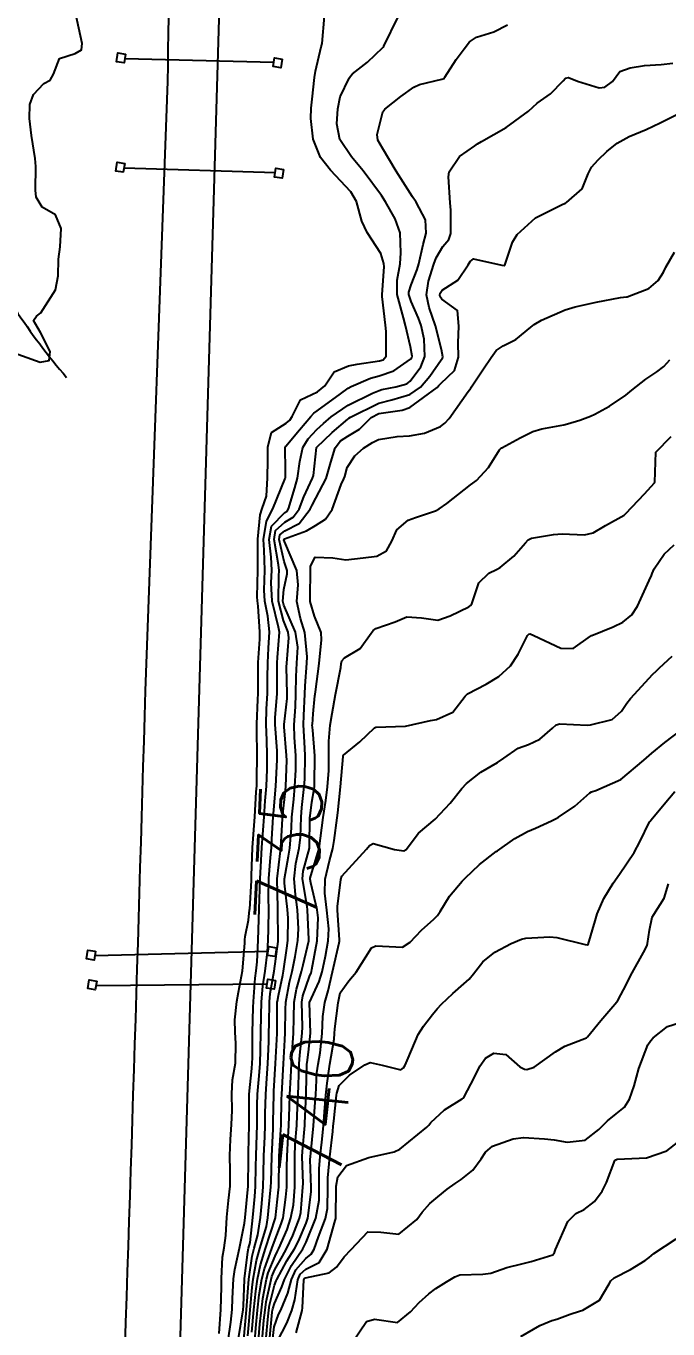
# Model space of a CAD drawing. Header units: metres. Extents: x 318500 to 325275, y 7408834 to 7428799.
# Drawn here: x 320214.7 to 320256.3, y 7413129 to 7413213.5 of the extents above; entities that cross this region are included whole.
import ezdxf
from ezdxf.enums import TextEntityAlignment as Align

# ---------------------------------------------------------------- set-up
doc = ezdxf.new("R2010")
doc.units = ezdxf.units.M
doc.header["$MEASUREMENT"] = 0
for name, color, linetype in [('Cotas', 45, 'Continuous'), ('Curvas de Nivel 1m', 11, 'Continuous'), ('Curvas de Nivel 5m', 15, 'Continuous'), ('Linha Férrea', 20, 'Continuous'), ('Pórticos', 45, 'Continuous'), ('Vias Secundárias', 230, 'Continuous')]:
    doc.layers.add(name, color=color, linetype=linetype)
doc.styles.add('Style-STANDARD', font='STANDARD.shx')

msp = doc.modelspace()

# ---------------------------------------------------------------- linework, layer by layer
at = {"layer": 'Curvas de Nivel 1m', "flags": 128}
for points, elevation in [([(320227.248, 7413128.697), (320227.358, 7413130.252), (320227.394, 7413131.699), (320227.407, 7413132.252), (320227.475, 7413133.646), (320227.57, 7413134.25), (320227.692, 7413135.052), (320227.75, 7413136.247), (320227.847, 7413137.315), (320227.957, 7413138.245), (320227.959, 7413139.23), (320227.949, 7413140.245), (320227.995, 7413141.27), (320228.056, 7413142.244), (320228.083, 7413143.154), (320228.063, 7413144.244), (320228.124, 7413145.143), (320228.304, 7413146.241), (320228.329, 7413147.517), (320228.278, 7413148.242), (320228.275, 7413149.039), (320228.392, 7413150.24), (320228.502, 7413150.836), (320228.773, 7413152.235), (320228.92, 7413154.015), (320228.916, 7413154.233), (320228.93, 7413154.446), (320229.159, 7413155.508), (320229.221, 7413156.177), (320229.229, 7413156.229), (320229.343, 7413158.083), (320229.35, 7413158.228), (320229.356, 7413158.382), (320229.412, 7413160.227), (320229.537, 7413161.934), (320229.557, 7413162.225), (320229.657, 7413163.842), (320229.684, 7413164.224), (320229.702, 7413164.641), (320229.718, 7413166.224), (320229.694, 7413167.854), (320229.694, 7413168.225), (320229.753, 7413169.825), (320229.772, 7413170.224), (320229.777, 7413170.637), (320229.788, 7413172.224), (320229.88, 7413173.745), (320229.897, 7413174.223), (320229.78, 7413175.88), (320229.727, 7413176.226), (320229.709, 7413176.492), (320229.747, 7413178.226), (320229.757, 7413179.955), (320229.755, 7413180.226), (320229.916, 7413181.822), (320230.048, 7413182.222), (320230.327, 7413183.017), (320230.393, 7413184.217), (320230.416, 7413185.358), (320230.411, 7413186.217), (320230.648, 7413187.151), (320231.594, 7413187.769), (320231.839, 7413187.955), (320231.978, 7413188.196), (320232.527, 7413189.275), (320233.616, 7413189.798), (320234.102, 7413190.173), (320234.714, 7413191.084), (320235.64, 7413191.487), (320236.196, 7413191.587), (320237.645, 7413191.801), (320237.889, 7413191.875), (320238.089, 7413192.116), (320238.088, 7413193.702), (320238.038, 7413194.116), (320237.829, 7413195.988), (320237.829, 7413196.119), (320237.94, 7413197.904), (320237.937, 7413198.118), (320237.74, 7413198.769), (320236.846, 7413200.134), (320236.493, 7413200.869), (320236.147, 7413202.146), (320235.789, 7413202.775), (320234.459, 7413204.17), (320233.822, 7413204.997), (320233.34, 7413206.187), (320233.2, 7413207.536), (320233.22, 7413208.19), (320233.271, 7413208.787), (320233.429, 7413210.187), (320233.49, 7413210.592), (320233.872, 7413212.181), (320233.922, 7413212.403), (320234.084, 7413214.178)], 731), ([(320227.837, 7413128.244), (320228.001, 7413129.431), (320228.087, 7413130.241), (320228.116, 7413130.956), (320228.182, 7413132.24), (320228.255, 7413132.843), (320228.575, 7413134.235), (320228.896, 7413135.854), (320228.942, 7413136.229), (320229.113, 7413138.042), (320229.123, 7413138.227), (320229.141, 7413140.044), (320229.147, 7413140.227), (320229.152, 7413140.417), (320229.198, 7413142.227), (320229.19, 7413144.044), (320229.199, 7413144.227), (320229.366, 7413145.895), (320229.392, 7413146.225), (320229.402, 7413146.583), (320229.412, 7413148.225), (320229.453, 7413149.856), (320229.469, 7413150.224), (320229.587, 7413151.749), (320229.647, 7413152.222), (320229.708, 7413152.803), (320229.768, 7413154.221), (320229.824, 7413155.556), (320229.851, 7413156.22), (320229.887, 7413157.522), (320229.908, 7413158.219), (320229.954, 7413158.965), (320230.027, 7413160.218), (320230.102, 7413161.352), (320230.159, 7413162.216), (320230.232, 7413163.249), (320230.309, 7413164.215), (320230.355, 7413165.278), (320230.367, 7413166.214), (320230.338, 7413167.191), (320230.3, 7413168.215), (320230.327, 7413169.234), (320230.39, 7413170.215), (320230.394, 7413171.238), (320230.4, 7413172.215), (320230.455, 7413173.153), (320230.514, 7413174.213), (320230.396, 7413175.245), (320230.207, 7413176.218), (320230.163, 7413176.935), (320230.21, 7413178.219), (320230.177, 7413179.522), (320230.132, 7413180.22), (320230.319, 7413181.406), (320230.72, 7413182.212), (320231.54, 7413184.161), (320231.547, 7413184.193), (320231.547, 7413184.7), (320231.534, 7413186.201), (320231.544, 7413186.227), (320231.571, 7413186.268), (320232.453, 7413187.326), (320233.19, 7413188.184), (320233.386, 7413188.399), (320233.604, 7413188.561), (320235.113, 7413189.656), (320235.619, 7413190.026), (320235.819, 7413190.147), (320237.066, 7413190.691), (320237.631, 7413190.841), (320238.58, 7413191.166), (320239.647, 7413191.92), (320239.732, 7413192.016), (320239.755, 7413192.098), (320239.659, 7413192.708), (320239.341, 7413194.103), (320239.202, 7413194.587), (320238.794, 7413196.109), (320238.789, 7413197.034), (320238.978, 7413198.108), (320239.029, 7413198.819), (320238.991, 7413200.108), (320238.669, 7413201.011), (320238.035, 7413202.126), (320237.786, 7413202.524), (320236.594, 7413204.142), (320235.823, 7413205.045), (320235.074, 7413206.161), (320234.87, 7413207.184), (320234.934, 7413208.164), (320235.105, 7413208.928), (320235.677, 7413210.153), (320235.758, 7413210.286), (320235.894, 7413210.422), (320236.867, 7413211.179), (320237.861, 7413212.131), (320237.889, 7413212.162), (320237.921, 7413212.229), (320238.859, 7413214.116)], 732), ([(320228.473, 7413128.235), (320228.81, 7413130.22), (320228.824, 7413130.489), (320228.892, 7413132.187), (320228.895, 7413132.229), (320229.106, 7413133.997), (320229.158, 7413134.226), (320229.249, 7413134.59), (320229.433, 7413136.222), (320229.563, 7413137.577), (320229.606, 7413138.22), (320229.636, 7413139.534), (320229.65, 7413140.22), (320229.68, 7413140.932), (320229.717, 7413142.219), (320229.717, 7413143.502), (320229.741, 7413144.219), (320229.838, 7413145.407), (320229.899, 7413146.217), (320229.929, 7413147.097), (320229.948, 7413148.217), (320229.967, 7413149.326), (320229.995, 7413150.216), (320230.084, 7413151.237), (320230.228, 7413152.213), (320230.377, 7413153.456), (320230.421, 7413154.211), (320230.441, 7413154.92), (320230.462, 7413156.211), (320230.455, 7413156.937), (320230.467, 7413158.211), (320230.588, 7413159.583), (320230.641, 7413160.209), (320230.675, 7413160.762), (320230.757, 7413162.207), (320230.796, 7413162.668), (320230.928, 7413164.205), (320231.013, 7413165.92), (320231.014, 7413166.204), (320231.004, 7413166.505), (320230.882, 7413168.207), (320230.89, 7413168.653), (320231.005, 7413170.205), (320231.009, 7413171.838), (320231.007, 7413172.206), (320231.03, 7413172.561), (320231.157, 7413174.204), (320231.103, 7413174.516), (320230.686, 7413176.211), (320230.632, 7413177.392), (320230.672, 7413178.212), (320230.622, 7413179.064), (320230.487, 7413180.215), (320230.637, 7413181.079), (320231.516, 7413181.963), (320231.657, 7413182.06), (320231.747, 7413182.198), (320232.166, 7413183.561), (320232.339, 7413184.192), (320232.475, 7413185.272), (320232.664, 7413186.189), (320233.015, 7413186.749), (320233.587, 7413187.339), (320234.023, 7413187.744), (320234.512, 7413188.166), (320235.608, 7413188.92), (320237.19, 7413189.7), (320237.618, 7413189.878), (320237.8, 7413189.936), (320238.702, 7413190.109), (320239.412, 7413190.314), (320239.626, 7413190.477), (320240.316, 7413191.414), (320240.592, 7413192.086), (320240.55, 7413193.204), (320240.342, 7413194.09), (320240.172, 7413194.579), (320239.696, 7413195.66), (320239.54, 7413196.102), (320239.54, 7413196.264), (320239.71, 7413196.735), (320240.091, 7413197.728), (320240.191, 7413198.093), (320240.486, 7413199.352), (320240.673, 7413200.086), (320240.626, 7413200.945), (320240.026, 7413202.096), (320239.785, 7413202.449), (320238.716, 7413204.116), (320237.832, 7413205.6), (320237.537, 7413206.133), (320237.484, 7413206.494), (320237.858, 7413207.954), (320237.985, 7413208.128), (320239.028, 7413208.958), (320239.882, 7413209.568), (320240.249, 7413209.73), (320241.687, 7413210.073), (320241.829, 7413210.133), (320241.892, 7413210.217), (320242.617, 7413211.355), (320243.13, 7413212.058), (320243.482, 7413212.497), (320243.928, 7413212.814), (320245.06, 7413213.162), (320245.936, 7413213.608)], 733), ([(320228.857, 7413128.285), (320229.023, 7413130.227), (320229.141, 7413131.93), (320229.165, 7413132.225), (320229.393, 7413133.702), (320229.526, 7413134.22), (320229.763, 7413135.091), (320229.925, 7413136.215), (320230.01, 7413137.117), (320230.101, 7413138.212), (320230.128, 7413139.027), (320230.156, 7413140.212), (320230.214, 7413141.453), (320230.236, 7413142.211), (320230.241, 7413142.961), (320230.268, 7413144.211), (320230.316, 7413144.915), (320230.402, 7413146.21), (320230.465, 7413147.62), (320230.478, 7413148.209), (320230.487, 7413148.791), (320230.512, 7413150.209), (320230.562, 7413150.744), (320230.809, 7413152.205), (320231.067, 7413154.129), (320231.075, 7413154.201), (320231.074, 7413154.268), (320231.058, 7413156.202), (320231.051, 7413156.323), (320231.018, 7413158.203), (320231.218, 7413160.005), (320231.251, 7413160.169), (320231.254, 7413160.2), (320231.355, 7413162.092), (320231.364, 7413162.199), (320231.554, 7413163.919), (320231.574, 7413164.197), (320231.63, 7413165.864), (320231.623, 7413166.197), (320231.464, 7413168.063), (320231.464, 7413168.199), (320231.653, 7413169.9), (320231.665, 7413170.197), (320231.625, 7413171.95), (320231.633, 7413172.197), (320231.767, 7413173.834), (320231.713, 7413174.197), (320231.421, 7413174.946), (320231.105, 7413176.205), (320231.112, 7413177.86), (320231.135, 7413178.205), (320231.099, 7413178.572), (320230.823, 7413180.21), (320230.912, 7413180.796), (320231.507, 7413181.34), (320232.049, 7413181.658), (320232.429, 7413182.191), (320232.741, 7413182.975), (320233.304, 7413184.182), (320233.36, 7413184.365), (320233.57, 7413186.18), (320234.585, 7413187.165), (320235.598, 7413188.026), (320235.668, 7413188.08), (320235.766, 7413188.148), (320237.609, 7413189.057), (320238.444, 7413189.28), (320239.615, 7413189.611), (320240.307, 7413190.09), (320240.904, 7413190.808), (320241.647, 7413191.864), (320241.736, 7413191.982), (320241.754, 7413192.068), (320241.657, 7413192.536), (320241.267, 7413194.076), (320240.87, 7413195.26), (320240.687, 7413196.085), (320240.832, 7413196.965), (320241.175, 7413198.078), (320241.32, 7413198.493), (320241.747, 7413199.218), (320242.135, 7413199.683), (320242.271, 7413200.065), (320242.261, 7413201.579), (320242.238, 7413202.065), (320242.118, 7413203.755), (320242.153, 7413204.067), (320242.831, 7413205.054), (320243.836, 7413205.764), (320244.007, 7413205.878), (320244.264, 7413206.044), (320245.849, 7413206.946), (320247.309, 7413207.998), (320247.587, 7413208.271), (320247.868, 7413208.533), (320248.738, 7413209.121), (320249.552, 7413209.973), (320249.714, 7413210.151), (320249.893, 7413210.2), (320250.49, 7413209.961), (320251.884, 7413209.523), (320252.261, 7413209.558), (320252.76, 7413209.927), (320253.235, 7413210.585), (320253.904, 7413210.81), (320254.829, 7413210.977), (320255.907, 7413211.039), (320256.667, 7413211.121)], 734), ([(320229.369, 7413128.785), (320229.503, 7413130.22), (320229.618, 7413131.439), (320229.728, 7413132.217), (320229.932, 7413133.146), (320230.262, 7413134.209), (320230.9, 7413136.193), (320231.104, 7413138.021), (320231.118, 7413138.198), (320231.135, 7413140.021), (320231.142, 7413140.198), (320231.248, 7413141.926), (320231.264, 7413142.197), (320231.299, 7413143.904), (320231.307, 7413144.197), (320231.405, 7413145.825), (320231.424, 7413146.196), (320231.513, 7413147.738), (320231.538, 7413148.195), (320231.554, 7413149.724), (320231.58, 7413150.195), (320231.821, 7413151.481), (320231.986, 7413152.191), (320232.174, 7413153.145), (320232.345, 7413154.188), (320232.386, 7413154.953), (320232.325, 7413156.188), (320232.205, 7413157.17), (320232.11, 7413158.191), (320232.22, 7413159.18), (320232.444, 7413160.188), (320232.523, 7413160.895), (320232.56, 7413162.187), (320232.615, 7413162.832), (320232.769, 7413164.185), (320232.803, 7413164.666), (320232.832, 7413166.185), (320232.812, 7413166.68), (320232.721, 7413168.186), (320232.737, 7413168.788), (320232.814, 7413170.185), (320232.836, 7413170.715), (320232.942, 7413172.184), (320232.962, 7413172.609), (320232.796, 7413174.186), (320232.521, 7413175.092), (320232.275, 7413176.192), (320232.377, 7413177.264), (320232.291, 7413178.192), (320231.488, 7413180.078), (320231.453, 7413180.201), (320231.457, 7413180.234), (320231.491, 7413180.259), (320232.907, 7413180.777), (320233.504, 7413181.121), (320234.151, 7413181.53), (320234.569, 7413182.164), (320235.151, 7413183.771), (320235.337, 7413184.153), (320235.391, 7413184.303), (320235.551, 7413184.875), (320236.054, 7413185.651), (320236.605, 7413186.134), (320237.194, 7413186.508), (320237.579, 7413186.694), (320238.795, 7413186.895), (320239.583, 7413186.946), (320240.558, 7413187.112), (320241.592, 7413187.544), (320241.891, 7413187.77), (320242.162, 7413188.062), (320243.391, 7413189.817), (320243.577, 7413190.041), (320243.594, 7413190.067), (320243.621, 7413190.124), (320244.38, 7413191.291), (320244.879, 7413192.028), (320245.211, 7413192.47), (320245.661, 7413192.784), (320246.478, 7413193.198), (320247.467, 7413193.993), (320247.682, 7413194.172), (320248.14, 7413194.438), (320249.691, 7413195.105), (320250.344, 7413195.303), (320251.697, 7413195.617), (320253.27, 7413195.916), (320253.655, 7413195.956), (320253.701, 7413195.963), (320255.108, 7413196.49), (320255.717, 7413197.022), (320256.061, 7413197.549), (320256.219, 7413197.883), (320256.764, 7413198.855)], 736), ([(320229.559, 7413128.219), (320229.627, 7413129.037), (320229.743, 7413130.216), (320229.847, 7413131.202), (320230.02, 7413132.212), (320230.188, 7413132.883), (320230.667, 7413134.203), (320230.886, 7413134.781), (320231.278, 7413135.814), (320231.389, 7413136.195), (320231.583, 7413137.53), (320231.63, 7413138.193), (320231.647, 7413139.495), (320231.654, 7413140.193), (320231.721, 7413141.445), (320231.765, 7413142.192), (320231.807, 7413143.383), (320231.84, 7413144.192), (320231.897, 7413145.322), (320231.934, 7413146.191), (320232.001, 7413147.24), (320232.078, 7413148.19), (320232.099, 7413149.165), (320232.117, 7413150.19), (320232.259, 7413151.032), (320232.589, 7413152.185), (320232.694, 7413152.614), (320233.059, 7413154.181), (320233.066, 7413154.255), (320232.987, 7413156.182), (320232.956, 7413156.399), (320232.654, 7413158.185), (320232.689, 7413158.702), (320233.103, 7413160.181), (320233.116, 7413160.287), (320233.133, 7413162.181), (320233.141, 7413162.291), (320233.265, 7413163.158), (320233.413, 7413164.043), (320233.433, 7413164.178), (320233.442, 7413164.338), (320233.458, 7413166.178), (320233.325, 7413167.831), (320233.29, 7413168.18), (320233.292, 7413168.219), (320233.341, 7413168.903), (320233.463, 7413170.074), (320233.479, 7413170.178), (320233.506, 7413170.322), (320233.731, 7413172.175), (320233.88, 7413173.695), (320233.868, 7413174.173), (320233.426, 7413175.232), (320233.152, 7413176.183), (320233.143, 7413176.483), (320233.168, 7413178.183), (320233.168, 7413178.479), (320233.473, 7413179.064), (320234.62, 7413179.016), (320235.471, 7413178.899), (320236.593, 7413179.013), (320237.475, 7413179.135), (320238.109, 7413179.486), (320238.45, 7413180.11), (320238.775, 7413180.834), (320239.511, 7413181.469), (320239.977, 7413181.629), (320241.269, 7413182.074), (320241.521, 7413182.209), (320242.003, 7413182.541), (320243.537, 7413183.75), (320243.708, 7413183.869), (320243.94, 7413184.036), (320244.706, 7413184.875), (320245.434, 7413186.021), (320245.491, 7413186.101), (320245.572, 7413186.168), (320246.767, 7413186.817), (320247.588, 7413187.213), (320248.181, 7413187.391), (320249.595, 7413187.647), (320249.846, 7413187.708), (320250.626, 7413187.95), (320251.337, 7413188.209), (320251.604, 7413188.338), (320252.551, 7413188.868), (320253.617, 7413189.586), (320254.017, 7413189.904), (320254.916, 7413190.605), (320255.638, 7413191.1), (320256.077, 7413191.442), (320256.469, 7413191.872)], 737), ([(320229.796, 7413128.215), (320229.89, 7413129.293), (320229.986, 7413130.213), (320230.074, 7413130.969), (320230.315, 7413132.208), (320230.43, 7413132.633), (320230.873, 7413133.721), (320231.04, 7413134.036), (320231.126, 7413134.198), (320231.649, 7413135.436), (320231.903, 7413136.19), (320232.059, 7413137.042), (320232.15, 7413138.188), (320232.165, 7413138.965), (320232.153, 7413140.188), (320232.186, 7413140.969), (320232.28, 7413142.187), (320232.313, 7413142.864), (320232.366, 7413144.186), (320232.392, 7413144.814), (320232.437, 7413146.186), (320232.478, 7413146.754), (320232.639, 7413148.184), (320232.653, 7413148.597), (320232.62, 7413150.185), (320232.683, 7413150.597), (320233.115, 7413151.863), (320233.207, 7413152.091), (320233.229, 7413152.178), (320233.263, 7413152.32), (320233.609, 7413154.173), (320233.672, 7413155.663), (320233.604, 7413156.173), (320233.196, 7413157.937), (320233.148, 7413158.181), (320233.15, 7413158.231), (320233.202, 7413158.391), (320233.734, 7413160.172), (320233.911, 7413161.499), (320233.983, 7413162.169), (320234.162, 7413163.272), (320234.267, 7413164.165), (320234.354, 7413165.227), (320234.363, 7413166.164), (320234.355, 7413167.124), (320234.457, 7413168.163), (320234.579, 7413168.923), (320234.794, 7413170.158), (320235.133, 7413171.91), (320235.167, 7413172.153), (320235.207, 7413172.329), (320235.386, 7413172.525), (320236.393, 7413173.137), (320237.111, 7413174.124), (320237.225, 7413174.31), (320237.415, 7413174.44), (320238.662, 7413174.867), (320239.426, 7413175.187), (320240.374, 7413175.138), (320241.424, 7413174.988), (320242.226, 7413175.26), (320243.437, 7413175.852), (320243.556, 7413175.921), (320243.624, 7413176.038), (320244.077, 7413177.411), (320244.743, 7413178.027), (320245.231, 7413178.255), (320245.466, 7413178.399), (320246.349, 7413179.135), (320247.118, 7413179.996), (320247.291, 7413180.195), (320247.495, 7413180.298), (320248.921, 7413180.547), (320249.499, 7413180.579), (320250.934, 7413180.51), (320251.501, 7413180.647), (320252.308, 7413181.128), (320253.518, 7413181.791), (320253.574, 7413181.855), (320253.613, 7413181.909), (320254.825, 7413183.182), (320255.474, 7413183.881), (320255.493, 7413183.928), (320255.57, 7413185.88), (320256.566, 7413186.889)], 738), ([(320230.032, 7413128.212), (320230.154, 7413129.551), (320230.223, 7413130.209), (320230.292, 7413130.744), (320230.615, 7413132.204), (320230.669, 7413132.386), (320230.86, 7413132.845), (320231.347, 7413133.721), (320231.611, 7413134.193), (320232.019, 7413135.058), (320232.455, 7413136.184), (320232.538, 7413136.551), (320232.68, 7413138.182), (320232.687, 7413138.43), (320232.635, 7413140.183), (320232.647, 7413140.5), (320232.803, 7413142.182), (320232.815, 7413142.349), (320232.892, 7413144.181), (320232.895, 7413144.298), (320232.938, 7413146.181), (320232.948, 7413146.274), (320233.048, 7413146.955), (320233.171, 7413148.178), (320233.109, 7413150.16), (320233.114, 7413150.18), (320233.74, 7413151.541), (320233.919, 7413152.168), (320234.143, 7413153.178), (320234.327, 7413154.162), (320234.358, 7413154.956), (320234.236, 7413156.164), (320234.097, 7413157.256), (320234.123, 7413158.166), (320234.41, 7413159.36), (320234.618, 7413160.159), (320234.708, 7413160.678), (320234.898, 7413162.155), (320234.938, 7413162.471), (320235.107, 7413164.153), (320235.28, 7413166.13), (320235.281, 7413166.15), (320235.281, 7413166.169), (320235.301, 7413166.228), (320236.363, 7413167.086), (320237.328, 7413167.999), (320237.406, 7413168.042), (320239.33, 7413168.1), (320240.951, 7413168.461), (320241.337, 7413168.533), (320242.394, 7413169.004), (320243.202, 7413170.042), (320243.362, 7413170.193), (320244.57, 7413170.826), (320245.373, 7413171.329), (320246.13, 7413172.009), (320246.629, 7413172.764), (320247.243, 7413173.992), (320247.325, 7413174.077), (320247.412, 7413174.093), (320247.655, 7413173.986), (320249.398, 7413173.155), (320250.202, 7413173.148), (320251.322, 7413173.941), (320251.376, 7413173.975), (320251.411, 7413173.99), (320252.791, 7413174.548), (320253.424, 7413174.855), (320253.999, 7413175.334), (320254.374, 7413175.896), (320255.129, 7413177.557), (320255.273, 7413177.883), (320255.33, 7413178.014), (320255.466, 7413178.311), (320256.104, 7413179.25), (320256.757, 7413179.867)], 739), ([(320230.503, 7413128.204), (320230.692, 7413130.075), (320230.704, 7413130.202), (320230.72, 7413130.303), (320230.827, 7413130.647), (320231.314, 7413131.724), (320231.488, 7413132.194), (320231.94, 7413133.113), (320232.672, 7413134.182), (320232.747, 7413134.315), (320232.884, 7413134.613), (320233.507, 7413136.171), (320233.733, 7413137.352), (320233.744, 7413138.168), (320233.743, 7413139.373), (320233.793, 7413140.168), (320233.903, 7413141.1), (320234.009, 7413142.165), (320234.086, 7413143.072), (320234.17, 7413144.163), (320234.25, 7413144.934), (320234.435, 7413146.159), (320234.701, 7413147.799), (320234.736, 7413148.155), (320234.76, 7413148.459), (320234.964, 7413150.152), (320234.979, 7413150.265), (320235.1, 7413150.787), (320235.668, 7413151.586), (320236.125, 7413152.135), (320237.136, 7413153.725), (320237.398, 7413153.857), (320239.137, 7413153.756), (320239.638, 7413154.093), (320240.368, 7413154.865), (320241.163, 7413155.573), (320241.41, 7413155.823), (320241.574, 7413156.064), (320242.18, 7413157.06), (320243.013, 7413158.043), (320243.202, 7413158.231), (320244.124, 7413159.118), (320245.219, 7413159.962), (320245.303, 7413160.019), (320246.432, 7413160.802), (320247.239, 7413161.259), (320247.752, 7413161.473), (320248.799, 7413161.967), (320249.099, 7413162.115), (320249.254, 7413162.197), (320250.309, 7413162.905), (320251.277, 7413163.768), (320251.384, 7413163.833), (320251.679, 7413163.934), (320253.287, 7413164.63), (320254.796, 7413165.888), (320255.307, 7413166.357), (320256.146, 7413167.044), (320257.22, 7413167.861)], 741), ([(320230.708, 7413128.201), (320230.809, 7413129.116), (320231.098, 7413129.916), (320231.24, 7413130.196), (320231.708, 7413131.32), (320231.943, 7413132.189), (320232.222, 7413132.824), (320232.871, 7413133.558), (320233.215, 7413133.834), (320233.415, 7413134.172), (320233.685, 7413134.965), (320234.148, 7413136.161), (320234.271, 7413136.798), (320234.286, 7413138.16), (320234.302, 7413138.797), (320234.425, 7413140.158), (320234.61, 7413141.789), (320234.648, 7413142.155), (320234.675, 7413142.464), (320234.851, 7413144.152), (320234.871, 7413144.293), (320235.02, 7413144.794), (320235.711, 7413145.459), (320236.69, 7413146.125), (320237.041, 7413146.267), (320237.825, 7413146.112), (320239.035, 7413145.798), (320239.211, 7413145.924), (320239.302, 7413146.096), (320239.51, 7413146.558), (320240.156, 7413148.084), (320240.508, 7413148.639), (320241.08, 7413149.386), (320241.383, 7413149.769), (320241.659, 7413150.061), (320242.401, 7413150.75), (320243.11, 7413151.376), (320243.461, 7413151.691), (320243.737, 7413152.034), (320244.345, 7413152.811), (320245.134, 7413153.437), (320246.194, 7413154.004), (320246.852, 7413154.287), (320247.145, 7413154.349), (320248.69, 7413154.423), (320249.146, 7413154.38), (320250.983, 7413153.942), (320251.14, 7413153.92), (320251.173, 7413153.939), (320251.621, 7413155.475), (320251.756, 7413155.931), (320252.193, 7413156.917), (320252.787, 7413157.916), (320253.206, 7413158.5), (320254.159, 7413159.896), (320254.516, 7413160.605), (320255.144, 7413161.882), (320255.187, 7413161.945), (320255.252, 7413162.017), (320256.11, 7413163.029), (320256.8, 7413163.865)], 742), ([(320231.03, 7413128.198), (320231.64, 7413129.364), (320231.968, 7413130.189), (320232.148, 7413130.869), (320232.361, 7413132.185), (320232.499, 7413132.54), (320232.86, 7413132.859), (320233.739, 7413133.294), (320234.247, 7413134.159), (320234.764, 7413136.017), (320234.808, 7413136.151), (320234.823, 7413136.23), (320234.832, 7413138.151), (320234.835, 7413138.248), (320234.941, 7413138.856), (320235.507, 7413139.586), (320236.96, 7413140.12), (320238.589, 7413140.479), (320238.966, 7413140.661), (320240.715, 7413142.074), (320240.844, 7413142.21), (320240.985, 7413142.375), (320241.859, 7413143.195), (320243.008, 7413143.918), (320243.079, 7413143.969), (320243.128, 7413144.039), (320243.775, 7413145.286), (320244.159, 7413146.029), (320244.52, 7413146.55), (320245.049, 7413146.876), (320245.836, 7413146.796), (320246.748, 7413145.994), (320247.038, 7413145.834), (320247.204, 7413145.821), (320247.684, 7413145.98), (320249.05, 7413146.964), (320249.668, 7413147.34), (320251.059, 7413147.881), (320251.124, 7413147.939), (320251.992, 7413149.011), (320252.78, 7413149.915), (320252.928, 7413150.077), (320253.096, 7413150.305), (320253.658, 7413151.355), (320253.927, 7413151.898), (320254.871, 7413153.618), (320254.994, 7413153.882), (320255.024, 7413153.999), (320255.155, 7413154.869), (320255.336, 7413155.71), (320255.433, 7413155.877), (320256.113, 7413156.944), (320256.389, 7413157.868)], 743), ([(320232.248, 7413128.743), (320232.622, 7413130.182), (320232.644, 7413130.361), (320232.75, 7413132.181), (320232.777, 7413132.255), (320232.852, 7413132.311), (320234.381, 7413132.633), (320234.863, 7413132.998), (320235.345, 7413133.671), (320235.813, 7413134.136), (320236.892, 7413135.289), (320237.742, 7413135.261), (320238.89, 7413135.148), (320240.061, 7413136.083), (320240.417, 7413136.568), (320240.916, 7413137.133), (320241.423, 7413137.562), (320242.034, 7413138.053), (320242.549, 7413138.432), (320242.94, 7413138.678), (320243.699, 7413139.282), (320244.249, 7413140.027), (320244.522, 7413140.467), (320244.968, 7413140.852), (320246.306, 7413141.333), (320246.974, 7413141.419), (320248.337, 7413141.333), (320248.973, 7413141.252), (320249.808, 7413141.115), (320250.973, 7413141.231), (320251.874, 7413141.927), (320252.42, 7413142.487), (320252.995, 7413142.939), (320253.527, 7413143.377), (320253.858, 7413143.897), (320254.15, 7413144.766), (320254.457, 7413145.889), (320255.055, 7413147.429), (320255.232, 7413147.705), (320255.395, 7413147.877), (320256.331, 7413148.608), (320257.075, 7413148.843)], 744), ([(320246.805, 7413128.506), (320248.053, 7413129.212), (320248.816, 7413129.529), (320249.145, 7413129.629), (320250.008, 7413129.948), (320250.617, 7413130.148), (320250.824, 7413130.214), (320251.904, 7413130.854), (320252.548, 7413131.915), (320252.651, 7413132.115), (320252.856, 7413132.295), (320253.919, 7413132.84), (320254.873, 7413133.436), (320255.13, 7413133.623), (320255.443, 7413133.874), (320256.89, 7413134.828)], 746)]:
    msp.add_lwpolyline(points, dxfattribs=dict(at, elevation=elevation))
at = {"layer": 'Curvas de Nivel 5m', "flags": 128}
for points, elevation in [([(320213.65, 7413192.44), (320215.64, 7413191.725), (320216.226, 7413191.827), (320216.285, 7413192.41), (320215.668, 7413193.648), (320215.219, 7413194.425), (320215.409, 7413194.697), (320215.685, 7413194.919), (320216.641, 7413196.406), (320216.8, 7413197.317), (320216.838, 7413198.403), (320216.946, 7413199.198), (320217, 7413200.401), (320216.646, 7413201.284), (320215.773, 7413201.768), (320215.385, 7413202.424), (320215.333, 7413202.878), (320215.358, 7413204.425), (320215.311, 7413204.934), (320215.089, 7413206.431), (320214.957, 7413207.539), (320214.981, 7413208.433), (320215.219, 7413209.081), (320215.881, 7413209.797), (320216.288, 7413210.009), (320216.51, 7413210.411), (320216.896, 7413211.415), (320217.91, 7413211.744), (320218.314, 7413211.986), (320218.368, 7413212.386), (320217.94, 7413214.39)], 730), ([(320229.111, 7413128.534), (320229.263, 7413130.223), (320229.38, 7413131.683), (320229.444, 7413132.221), (320229.667, 7413133.419), (320229.894, 7413134.215), (320230.311, 7413135.626), (320230.416, 7413136.207), (320230.457, 7413136.657), (320230.606, 7413138.205), (320230.621, 7413138.518), (320230.66, 7413140.205), (320230.749, 7413141.975), (320230.757, 7413142.203), (320230.759, 7413142.428), (320230.786, 7413144.203), (320230.798, 7413144.419), (320230.907, 7413146.202), (320231.01, 7413148.151), (320231.011, 7413148.201), (320231.012, 7413148.25), (320231.018, 7413150.201), (320231.027, 7413150.265), (320231.096, 7413150.627), (320231.371, 7413151.943), (320231.421, 7413152.197), (320231.639, 7413153.691), (320231.692, 7413154.194), (320231.714, 7413155.643), (320231.681, 7413156.195), (320231.484, 7413157.909), (320231.485, 7413158.197), (320231.741, 7413159.669), (320231.829, 7413160.194), (320231.935, 7413161.498), (320231.969, 7413162.193), (320232.086, 7413163.374), (320232.161, 7413164.191), (320232.218, 7413165.263), (320232.214, 7413166.191), (320232.137, 7413167.372), (320232.114, 7413168.192), (320232.19, 7413169.349), (320232.23, 7413170.191), (320232.245, 7413171.317), (320232.288, 7413172.191), (320232.356, 7413173.23), (320232.203, 7413174.192), (320231.436, 7413175.954), (320231.385, 7413176.201), (320231.448, 7413176.967), (320231.668, 7413177.988), (320231.651, 7413178.198), (320231.469, 7413178.794), (320231.145, 7413180.205), (320231.183, 7413180.517), (320231.499, 7413180.774), (320232.439, 7413181.257), (320233.158, 7413182.184), (320233.273, 7413182.432), (320233.527, 7413182.905), (320234.194, 7413184.17), (320234.495, 7413185.227), (320234.778, 7413186.162), (320235.121, 7413186.613), (320235.582, 7413186.919), (320236.35, 7413187.377), (320237.102, 7413188.127), (320237.603, 7413188.386), (320239.115, 7413188.594), (320239.607, 7413188.77), (320241.377, 7413190.074), (320241.496, 7413190.198), (320241.624, 7413190.336), (320242.516, 7413191.178), (320242.774, 7413192.053), (320242.739, 7413192.978), (320242.798, 7413194.053), (320242.698, 7413195.063), (320241.697, 7413195.802), (320241.59, 7413195.963), (320241.567, 7413196.072), (320241.585, 7413196.188), (320241.705, 7413196.398), (320242.722, 7413197.048), (320243.405, 7413198.045), (320243.525, 7413198.252), (320243.736, 7413198.434), (320245.58, 7413198.022), (320245.729, 7413197.984), (320245.754, 7413197.996), (320245.771, 7413198.019), (320246.26, 7413199.505), (320246.563, 7413200.008), (320247.771, 7413201.075), (320249.544, 7413201.972), (320249.711, 7413202.041), (320249.782, 7413202.076), (320250.794, 7413202.956), (320251.181, 7413203.949), (320251.39, 7413204.372), (320251.824, 7413204.844), (320252.382, 7413205.382), (320253.048, 7413205.922), (320253.844, 7413206.351), (320254.927, 7413206.821), (320255.854, 7413207.25), (320257.108, 7413207.871)], 735), ([(320230.268, 7413128.208), (320230.421, 7413129.811), (320230.463, 7413130.205), (320230.508, 7413130.522), (320230.844, 7413131.83), (320230.941, 7413132.107), (320230.98, 7413132.199), (320231.648, 7413133.412), (320232.125, 7413134.188), (320232.384, 7413134.686), (320232.897, 7413135.854), (320232.998, 7413136.179), (320233.208, 7413137.894), (320233.215, 7413138.176), (320233.153, 7413139.981), (320233.163, 7413140.177), (320233.187, 7413140.402), (320233.37, 7413142.174), (320233.481, 7413143.695), (320233.508, 7413144.173), (320233.593, 7413145.61), (320233.659, 7413146.171), (320233.788, 7413146.91), (320233.932, 7413148.167), (320233.973, 7413149.27), (320234.104, 7413150.165), (320234.328, 7413150.935), (320234.608, 7413152.158), (320235.023, 7413154.036), (320235.048, 7413154.151), (320235.048, 7413154.245), (320234.922, 7413156.154), (320234.919, 7413156.408), (320235.136, 7413158.151), (320235.202, 7413158.366), (320236.798, 7413160.126), (320236.995, 7413160.352), (320237.226, 7413160.488), (320238.614, 7413160.106), (320239.219, 7413160.002), (320239.381, 7413160.098), (320240.172, 7413161.15), (320241.25, 7413162.07), (320242.227, 7413163.094), (320242.98, 7413164.045), (320243.283, 7413164.385), (320244.209, 7413165.112), (320245.297, 7413165.738), (320245.711, 7413166.014), (320246.634, 7413166.676), (320247.314, 7413166.914), (320248.039, 7413167.259), (320248.861, 7413167.967), (320249.11, 7413168.187), (320249.334, 7413168.244), (320251.107, 7413168.169), (320251.334, 7413168.181), (320252.732, 7413168.527), (320253.347, 7413169.065), (320253.678, 7413169.582), (320253.927, 7413169.901), (320255.376, 7413171.465), (320255.581, 7413171.675), (320255.81, 7413171.876), (320256.622, 7413172.638)], 740), ([(320235.904, 7413128.133), (320236.813, 7413129.465), (320237.318, 7413129.612), (320238.813, 7413129.407), (320239.65, 7413130.088), (320240.211, 7413130.698), (320240.838, 7413131.267), (320241.293, 7413131.613), (320241.993, 7413132.053), (320242.523, 7413132.377), (320242.857, 7413132.502), (320244.344, 7413132.539), (320244.859, 7413132.616), (320245.894, 7413132.975), (320246.868, 7413133.223), (320247.48, 7413133.372), (320248.878, 7413133.801), (320248.948, 7413133.89), (320248.983, 7413133.959), (320249.061, 7413134.137), (320249.864, 7413135.95), (320250.381, 7413136.472), (320250.912, 7413136.746), (320251.594, 7413137.256), (320252.078, 7413137.923), (320252.368, 7413138.489), (320252.912, 7413139.911), (320252.961, 7413139.969), (320253.059, 7413140.006), (320254.962, 7413140.09), (320256.284, 7413140.55), (320256.972, 7413141.078)], 745)]:
    msp.add_lwpolyline(points, dxfattribs=dict(at, elevation=elevation))
at = {"layer": 'Linha Férrea'}
for points in [[(320243.121, 7412578.113, -0.022066), (320218.658, 7412665.024, -0.057292), (320208.419, 7412757.765, -0.015116), (320209.147, 7412809.731), (320212.999, 7412898.464), (320217.75, 7413022.223), (320218.868, 7413065.549, 0.002845), (320222.472, 7413170.398), (320223.919, 7413209.926, 0.002082), (320224.705, 7413276.661, 0.003632), (320228.062, 7413358.946, 0.007114), (320228.457, 7413437.225, 0.052007), (320207.388, 7413601.502), (320189.576, 7413674.05, -0.009688), (320173.972, 7413744.603, -0.038503), (320163.913, 7413836.791, -0.068065), (320181.512, 7414006.598, -0.018281), (320204.23, 7414088.365, -0.009006), (320223.393, 7414139.109, -0.076005), (320320.437, 7414311.999, -0.027328)], [(320242.602, 7412592.989, -0.039479), (320216.599, 7412699.687, -0.043029), (320212.659, 7412775.314, -0.005074), (320213.553, 7412813.867), (320216.907, 7412896.875), (320221.075, 7413002.371), (320228.419, 7413254.256, -0.010419), (320230.392, 7413317.782, 0.015269), (320232.714, 7413433.25, 0.053346), (320210.954, 7413604.021, -0.008287), (320181.836, 7413725.169, -0.048428), (320167.711, 7413850.7, -0.046719), (320177.501, 7413966.93, -0.025435), (320202.239, 7414068.044, -0.032111), (320214.5, 7414104.857, -0.012996), (320241.049, 7414171.317, -0.059467), (320320.452, 7414305.187)]]:
    msp.add_lwpolyline(points, format="xyb", dxfattribs=at)
at = {"layer": 'Pórticos'}
for points in [[(320221.171, 7413211.703), (320221.081, 7413211.133), (320220.588, 7413211.211), (320220.678, 7413211.781)], [(320231.34, 7413211.388), (320231.251, 7413210.818), (320230.757, 7413210.895), (320230.847, 7413211.465)], [(320221.123, 7413204.614), (320221.034, 7413204.044), (320220.541, 7413204.122), (320220.63, 7413204.692)], [(320231.415, 7413204.223), (320231.326, 7413203.652), (320230.833, 7413203.73), (320230.922, 7413204.3)], [(320219.237, 7413153.496), (320219.147, 7413152.926), (320218.654, 7413153.004), (320218.744, 7413153.574)], [(320230.97, 7413153.715), (320230.88, 7413153.145), (320230.387, 7413153.223), (320230.477, 7413153.793)], [(320219.31, 7413151.562), (320219.22, 7413150.991), (320218.727, 7413151.069), (320218.817, 7413151.639)], [(320230.897, 7413151.598), (320230.807, 7413151.028), (320230.314, 7413151.105), (320230.404, 7413151.676)]]:
    msp.add_lwpolyline(points, close=True, dxfattribs=at)
for points in [[(320221.126, 7413211.418), (320230.802, 7413211.18)], [(320221.079, 7413204.329), (320230.877, 7413204.015)], [(320219.192, 7413153.211), (320230.432, 7413153.508)], [(320219.265, 7413151.276), (320230.359, 7413151.39)]]:
    msp.add_lwpolyline(points, dxfattribs=at)
at = {"layer": 'Vias Secundárias'}
msp.add_lwpolyline([(320119.028, 7413274.446, -0.051645), (320153.598, 7413259.071, 0.050402), (320186.867, 7413244.174, -0.1122), (320197.441, 7413237.782, -0.164212), (320201.062, 7413230.793, 0.050391), (320206.349, 7413210.367, 0.056708), (320214.013, 7413195.175, 0.031757), (320217.352, 7413190.729, -0.145446)], format="xyb", dxfattribs=at)

# ---------------------------------------------------------------- texts
at = {"layer": 'Cotas', "style": 'Style-STANDARD'}
for s, rotation, p in [('735', 87.37985, (320231.756, 7413160.011, 735)), ('740', 83.94606, (320233.581, 7413143.421, 740))]:
    msp.add_text(s, height=4, rotation=rotation, dxfattribs=at).set_placement(p, align=Align.MIDDLE_CENTER)

doc.saveas('drawing.dxf')
